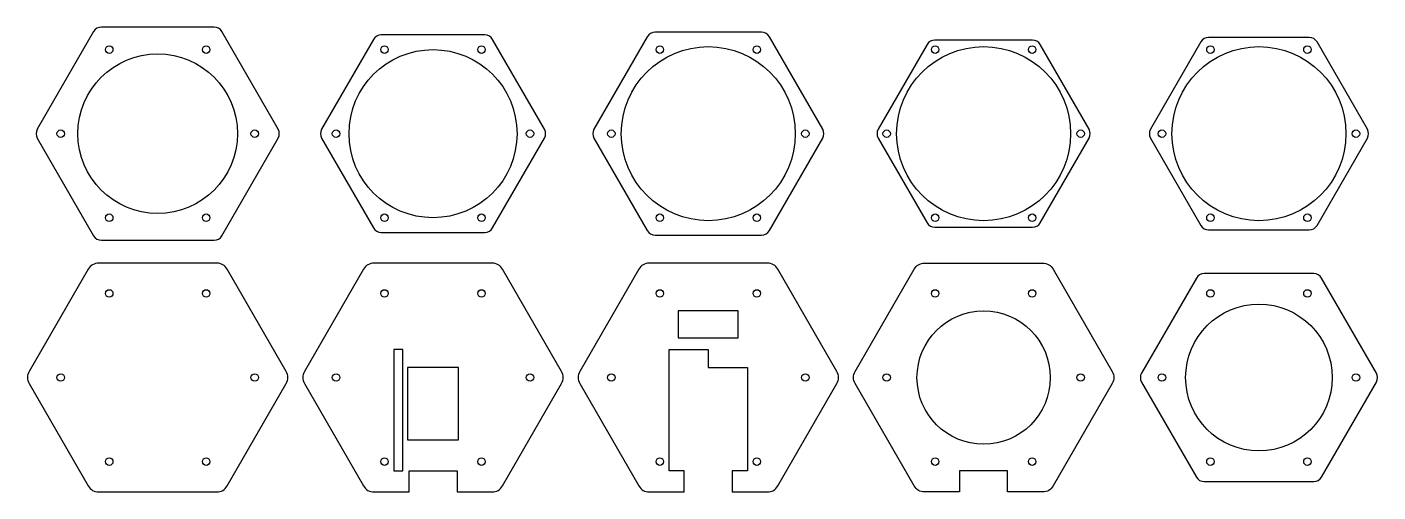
# Model space of a CAD drawing. Extents: x -44 to 407, y -38 to 117.
import ezdxf

# ---------------------------------------------------------------- set-up
doc = ezdxf.new("R2010")
doc.units = 0

# ---------------------------------------------------------------- blocks, each defined once
blk = doc.blocks.new('MYLAYER')
at = {"layer": 'Body_Slices', "color": 0}
blk.add_lwpolyline([(19.69, -38.11, 0.267949), (23.15, -36.11), (42.85, -2, 0.267949), (42.85, 2), (23.15, 36.11, 0.267949), (19.69, 38.11), (-19.69, 38.11, 0.267949), (-23.15, 36.11), (-42.85, 2, 0.267949), (-42.85, -2), (-23.15, -36.11, 0.267949), (-19.69, -38.11)], format="xyb", close=True, dxfattribs=at)
for centre in [(-16.16, 28), (16.16, 28), (-32.33, 0), (32.33, 0), (-16.16, -28), (16.16, -28)]:
    blk.add_circle(centre, 1.25, dxfattribs=at)
blk = doc.blocks.new('MYLAYER007')
at = {"layer": 'Body_Slices', "color": 0}
blk.add_lwpolyline([(221.66, 79.71, 0.267949), (221.66, 82.71), (203.89, 113.49, 0.267949), (201.29, 114.99), (165.76, 114.99, 0.267949), (163.16, 113.49), (145.39, 82.71, 0.267949), (145.39, 79.71), (163.16, 48.94, 0.267949), (165.76, 47.44), (201.29, 47.44, 0.267949), (203.89, 48.94)], format="xyb", close=True, dxfattribs=at)
for centre, radius in [((183.52, 81.21), 29), ((167.36, 109.21), 1.25), ((199.69, 109.21), 1.25), ((151.19, 81.21), 1.25), ((215.85, 81.21), 1.25), ((167.36, 53.21), 1.25), ((199.69, 53.21), 1.25)]:
    blk.add_circle(centre, radius, dxfattribs=at)
blk = doc.blocks.new('MYLAYER006')
at = {"layer": 'Body_Slices', "color": 0}
blk.add_lwpolyline([(128.9, 79.71, 0.267949), (128.9, 82.71), (111.63, 112.62, 0.267949), (109.03, 114.12), (74.49, 114.12, 0.267949), (71.9, 112.62), (54.63, 82.71, 0.267949), (54.63, 79.71), (71.9, 49.8, 0.267949), (74.49, 48.3), (109.03, 48.3, 0.267949), (111.63, 49.8)], format="xyb", close=True, dxfattribs=at)
for centre, radius in [((91.76, 81.21), 28), ((75.6, 109.21), 1.25), ((107.93, 109.21), 1.25), ((59.43, 81.21), 1.25), ((124.09, 81.21), 1.25), ((75.6, 53.21), 1.25), ((107.93, 53.21), 1.25)]:
    blk.add_circle(centre, radius, dxfattribs=at)
blk = doc.blocks.new('MYLAYER001')
at = {"layer": 'Body_Slices', "color": 0}
blk.add_lwpolyline([(111.45, -38.11, 0.267949), (114.92, -36.11), (134.61, -2, 0.267949), (134.61, 2), (114.92, 36.11, 0.267949), (111.45, 38.11), (72.07, 38.11, 0.267949), (68.61, 36.11), (48.92, 2, 0.267949), (48.92, -2), (68.61, -36.11, 0.267949), (72.07, -38.11), (83.76, -38.11), (83.76, -31.11), (99.76, -31.11), (99.76, -38.11)], format="xyb", close=True, dxfattribs=at)
for points in [[(78.71, 6.89), (78.71, 3.29), (78.71, -31.11), (81.71, -31.11), (81.71, 3.29), (81.71, 6.89), (81.71, 9.29), (78.71, 9.29)], [(83.26, -20.71), (100.26, -20.71), (100.26, 3.29), (83.26, 3.29)]]:
    blk.add_lwpolyline(points, close=True, dxfattribs=at)
for centre in [(75.6, 28), (107.93, 28), (59.43, 0), (124.09, 0), (75.6, -28), (107.93, -28)]:
    blk.add_circle(centre, 1.25, dxfattribs=at)
blk = doc.blocks.new('MYLAYER005')
at = {"layer": 'Body_Slices', "color": 0}
blk.add_lwpolyline([(40.13, 79.71, 0.267949), (40.13, 82.71), (21.37, 115.22, 0.267949), (18.77, 116.72), (-18.77, 116.72, 0.267949), (-21.37, 115.22), (-40.13, 82.71, 0.267949), (-40.13, 79.71), (-21.37, 47.2, 0.267949), (-18.77, 45.7), (18.77, 45.7, 0.267949), (21.37, 47.2)], format="xyb", close=True, dxfattribs=at)
for centre, radius in [((-16.16, 109.21), 1.25), ((16.16, 109.21), 1.25), ((0, 81.21), 26.6), ((-32.33, 81.21), 1.25), ((32.33, 81.21), 1.25), ((-16.16, 53.21), 1.25), ((16.16, 53.21), 1.25)]:
    blk.add_circle(centre, radius, dxfattribs=at)
blk = doc.blocks.new('MYLAYER009')
at = {"layer": 'Body_Slices', "color": 0}
blk.add_lwpolyline([(403.18, 79.71, 0.267949), (403.18, 82.71), (386.42, 111.75, 0.267949), (383.82, 113.25), (350.28, 113.25, 0.267949), (347.68, 111.75), (330.92, 82.71, 0.267949), (330.92, 79.71), (347.68, 50.67, 0.267949), (350.28, 49.17), (383.82, 49.17, 0.267949), (386.42, 50.67)], format="xyb", close=True, dxfattribs=at)
for centre, radius in [((367.05, 81.21), 29), ((350.88, 109.21), 1.25), ((383.21, 109.21), 1.25), ((334.72, 81.21), 1.25), ((399.38, 81.21), 1.25), ((350.88, 53.21), 1.25), ((383.21, 53.21), 1.25)]:
    blk.add_circle(centre, radius, dxfattribs=at)
blk = doc.blocks.new('MYLAYER008')
at = {"layer": 'Body_Slices', "color": 0}
blk.add_lwpolyline([(291.56, 50.03, 0.267949), (294.15, 51.53), (310.42, 79.71, 0.267949), (310.42, 82.71), (294.15, 110.89, 0.267949), (291.56, 112.39), (259.02, 112.39, 0.267949), (256.42, 110.89), (240.15, 82.71, 0.267949), (240.15, 79.71), (256.42, 51.53, 0.267949), (259.02, 50.03)], format="xyb", close=True, dxfattribs=at)
for centre, radius in [((275.29, 81.21), 29), ((259.12, 109.21), 1.25), ((291.45, 109.21), 1.25), ((242.96, 81.21), 1.25), ((307.62, 81.21), 1.25), ((259.12, 53.21), 1.25), ((291.45, 53.21), 1.25)]:
    blk.add_circle(centre, radius, dxfattribs=at)
blk = doc.blocks.new('MYLAYER004')
at = {"layer": 'Body_Slices', "color": 0}
blk.add_lwpolyline([(385.32, 34.64), (348.78, 34.64, 0.267949), (346.18, 33.14), (327.92, 1.5, 0.267949), (327.92, -1.5), (346.18, -33.14, 0.267949), (348.78, -34.64), (385.32, -34.64, 0.267949), (387.92, -33.14), (406.18, -1.5, 0.267949), (406.18, 1.5), (387.92, 33.14, 0.267949)], format="xyb", close=True, dxfattribs=at)
for centre, radius in [((350.88, 28), 1.25), ((383.21, 28), 1.25), ((367.05, 0), 24.44), ((334.72, 0), 1.25), ((399.38, 0), 1.25), ((350.88, -28), 1.25), ((383.21, -28), 1.25)]:
    blk.add_circle(centre, radius, dxfattribs=at)
blk = doc.blocks.new('MYLAYER003')
at = {"layer": 'Body_Slices', "color": 0}
blk.add_lwpolyline([(267.29, -31.11), (267.29, -38.11), (255.6, -38.11, -0.267949), (252.13, -36.11), (232.44, -2, -0.267949), (232.44, 2), (252.13, 36.11, -0.267949), (255.6, 38.11), (294.98, 38.11, -0.267949), (298.44, 36.11), (318.13, 2, -0.267949), (318.13, -2), (298.44, -36.11, -0.267949), (294.98, -38.11), (283.29, -38.11), (283.29, -31.11)], format="xyb", close=True, dxfattribs=at)
for centre, radius in [((259.12, 28), 1.25), ((291.45, 28), 1.25), ((275.29, 0), 22.22), ((242.96, 0), 1.25), ((307.62, 0), 1.25), ((259.12, -28), 1.25), ((291.45, -28), 1.25)]:
    blk.add_circle(centre, radius, dxfattribs=at)
blk = doc.blocks.new('MYLAYER002')
at = {"layer": 'Body_Slices', "color": 0}
blk.add_lwpolyline([(226.37, -2, 0.267949), (226.37, 2), (206.68, 36.11, 0.267949), (203.22, 38.11), (163.83, 38.11, 0.267949), (160.37, 36.11), (140.68, 2, 0.267949), (140.68, -2), (160.37, -36.11, 0.267949), (163.83, -38.11), (175.52, -38.11), (175.52, -31.11), (170.47, -31.11), (170.47, 3.29), (170.47, 9.29), (173.47, 9.29), (183.52, 9.29), (183.52, 3.29), (196.57, 3.29), (196.57, -31.11), (191.52, -31.11), (191.52, -38.11), (203.22, -38.11, 0.267949), (206.68, -36.11)], format="xyb", close=True, dxfattribs=at)
blk.add_lwpolyline([(193.52, 13.22), (193.52, 22.22), (173.52, 22.22), (173.52, 13.22)], close=True, dxfattribs=at)
for centre in [(167.36, 28), (199.69, 28), (151.19, 0), (215.85, 0), (167.36, -28), (199.69, -28)]:
    blk.add_circle(centre, 1.25, dxfattribs=at)

msp = doc.modelspace()

# ---------------------------------------------------------------- block references
at = {"layer": 'Body_Slices', "color": 0}
for name in ['MYLAYER005', 'MYLAYER006', 'MYLAYER007', 'MYLAYER009', 'MYLAYER008', 'MYLAYER', 'MYLAYER001', 'MYLAYER002', 'MYLAYER003', 'MYLAYER004']:
    msp.add_blockref(name, (0, 0), dxfattribs=at)

doc.saveas('drawing.dxf')
